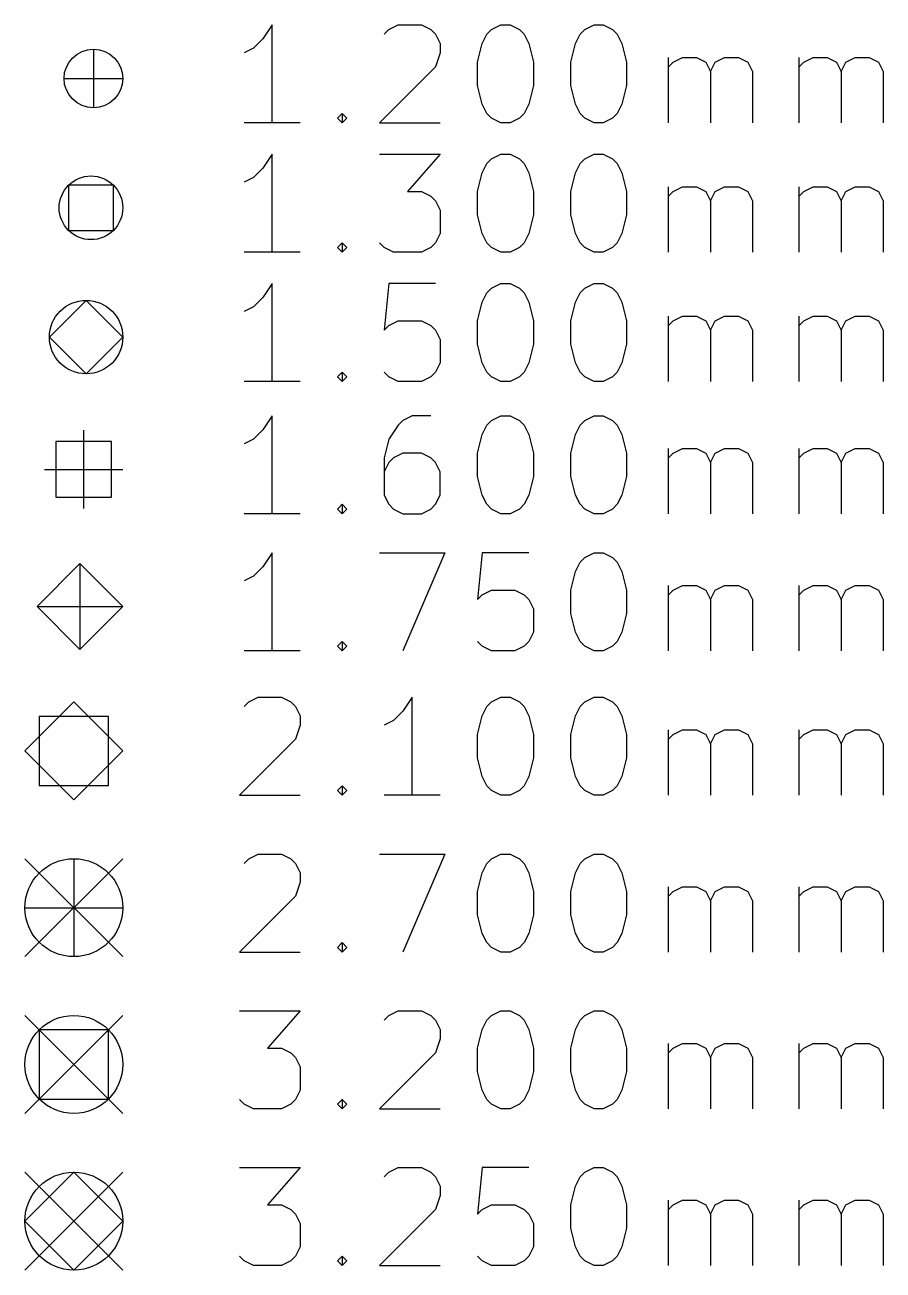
# Model space of a CAD drawing. Extents: x 68 to 170, y -265 to -110.
# Drawn here: x 67.78 to 85.3, y -264.71 to -239.29 of the extents above; entities that cross this region are included whole.
import ezdxf

# ---------------------------------------------------------------- set-up
doc = ezdxf.new("R2010")
doc.units = 0
doc.layers.add('BLACK', color=7, linetype='CONTINUOUS')

msp = doc.modelspace()

# ---------------------------------------------------------------- linework, layer by layer
at = {"layer": 'BLACK', "linetype": 'CONTINUOUS'}
for p, q in [((72.8274, -239.29), (72.6369, -239.575)), ((72.8274, -241.29), (72.8274, -239.29)), ((75.1131, -239.48), (75.2083, -239.385)), ((75.2083, -239.385), (75.3988, -239.29)), ((75.3988, -239.29), (75.875, -239.29)), ((75.875, -239.29), (76.0655, -239.385)), ((76.0655, -239.385), (76.1607, -239.48)), ((76.1607, -239.48), (76.256, -239.671)), ((77.1131, -239.671), (77.2083, -239.48)), ((77.2083, -239.48), (77.3036, -239.385)), ((77.3036, -239.385), (77.494, -239.29)), ((77.494, -239.29), (77.6845, -239.29)), ((77.6845, -239.29), (77.875, -239.385)), ((77.875, -239.385), (77.9702, -239.48)), ((77.9702, -239.48), (78.0655, -239.671)), ((79.0179, -239.671), (79.1131, -239.48)), ((79.1131, -239.48), (79.2083, -239.385)), ((79.2083, -239.385), (79.3988, -239.29)), ((79.3988, -239.29), (79.5893, -239.29)), ((79.5893, -239.29), (79.7798, -239.385)), ((79.7798, -239.385), (79.875, -239.48)), ((79.875, -239.48), (79.9702, -239.671)), ((72.6369, -239.575), (72.4464, -239.766)), ((76.256, -239.671), (76.256, -239.861)), ((77.0179, -240.052), (77.1131, -239.671)), ((78.0655, -239.671), (78.1607, -240.052)), ((78.9226, -240.052), (79.0179, -239.671)), ((79.9702, -239.671), (80.0655, -240.052)), ((69.175, -239.785), (69.175, -240.985)), ((72.4464, -239.766), (72.256, -239.861)), ((76.256, -239.861), (76.1607, -240.147)), ((80.9226, -241.29), (80.9226, -239.956)), ((81.0179, -240.052), (81.2083, -239.956)), ((81.2083, -239.956), (81.494, -239.956)), ((81.494, -239.956), (81.6845, -240.052)), ((81.875, -240.052), (82.0655, -239.956)), ((82.0655, -239.956), (82.3512, -239.956)), ((82.3512, -239.956), (82.5417, -240.052)), ((83.5893, -241.29), (83.5893, -239.956)), ((83.6845, -240.052), (83.875, -239.956)), ((83.875, -239.956), (84.1607, -239.956)), ((84.1607, -239.956), (84.3512, -240.052)), ((84.5417, -240.052), (84.7321, -239.956)), ((84.7321, -239.956), (85.0179, -239.956)), ((85.0179, -239.956), (85.2083, -240.052)), ((76.1607, -240.147), (75.0179, -241.29)), ((77.0179, -240.528), (77.0179, -240.052)), ((78.1607, -240.052), (78.1607, -240.528)), ((78.9226, -240.528), (78.9226, -240.052)), ((80.0655, -240.052), (80.0655, -240.528)), ((80.9226, -240.147), (81.0179, -240.052)), ((81.6845, -240.052), (81.7798, -240.242)), ((81.7798, -240.242), (81.875, -240.052)), ((81.7798, -240.242), (81.7798, -241.29)), ((82.5417, -240.052), (82.6369, -240.242)), ((82.6369, -240.242), (82.6369, -241.29)), ((83.5893, -240.147), (83.6845, -240.052)), ((84.3512, -240.052), (84.4464, -240.242)), ((84.4464, -240.242), (84.5417, -240.052)), ((84.4464, -240.242), (84.4464, -241.29)), ((85.2083, -240.052), (85.3036, -240.242)), ((85.3036, -240.242), (85.3036, -241.29)), ((68.575, -240.385), (69.775, -240.385)), ((77.1131, -240.909), (77.0179, -240.528)), ((78.1607, -240.528), (78.0655, -240.909)), ((79.0179, -240.909), (78.9226, -240.528)), ((80.0655, -240.528), (79.9702, -240.909)), ((77.2083, -241.099), (77.1131, -240.909)), ((78.0655, -240.909), (77.9702, -241.099)), ((79.1131, -241.099), (79.0179, -240.909)), ((79.9702, -240.909), (79.875, -241.099)), ((74.1607, -241.195), (74.256, -241.099)), ((74.256, -241.29), (74.1607, -241.195)), ((74.256, -241.099), (74.3512, -241.195)), ((74.256, -241.099), (74.256, -241.29)), ((74.3512, -241.195), (74.256, -241.29)), ((77.3036, -241.195), (77.2083, -241.099)), ((77.494, -241.29), (77.3036, -241.195)), ((77.875, -241.195), (77.6845, -241.29)), ((77.9702, -241.099), (77.875, -241.195)), ((79.2083, -241.195), (79.1131, -241.099)), ((79.3988, -241.29), (79.2083, -241.195)), ((79.7798, -241.195), (79.5893, -241.29)), ((79.875, -241.099), (79.7798, -241.195)), ((73.3988, -241.29), (72.256, -241.29)), ((75.0179, -241.29), (76.256, -241.29)), ((77.6845, -241.29), (77.494, -241.29)), ((79.5893, -241.29), (79.3988, -241.29)), ((72.8274, -241.93), (72.6369, -242.215)), ((72.8274, -243.93), (72.8274, -241.93)), ((75.0179, -241.93), (76.256, -241.93)), ((76.256, -241.93), (75.5893, -242.692)), ((77.2083, -242.12), (77.3036, -242.025)), ((77.3036, -242.025), (77.494, -241.93)), ((77.494, -241.93), (77.6845, -241.93)), ((77.6845, -241.93), (77.875, -242.025)), ((77.875, -242.025), (77.9702, -242.12)), ((79.1131, -242.12), (79.2083, -242.025)), ((79.2083, -242.025), (79.3988, -241.93)), ((79.3988, -241.93), (79.5893, -241.93)), ((79.5893, -241.93), (79.7798, -242.025)), ((79.7798, -242.025), (79.875, -242.12)), ((72.6369, -242.215), (72.4464, -242.406)), ((77.1131, -242.311), (77.2083, -242.12)), ((77.9702, -242.12), (78.0655, -242.311)), ((79.0179, -242.311), (79.1131, -242.12)), ((79.875, -242.12), (79.9702, -242.311)), ((72.4464, -242.406), (72.256, -242.501)), ((77.0179, -242.692), (77.1131, -242.311)), ((78.0655, -242.311), (78.1607, -242.692)), ((78.9226, -242.692), (79.0179, -242.311)), ((79.9702, -242.311), (80.0655, -242.692)), ((69.5846, -242.565), (68.6654, -242.565)), ((68.6654, -242.565), (68.6654, -243.485)), ((69.5846, -243.485), (69.5846, -242.565)), ((75.5893, -242.692), (75.875, -242.692)), ((75.875, -242.692), (76.0655, -242.787)), ((76.0655, -242.787), (76.1607, -242.882)), ((77.0179, -243.168), (77.0179, -242.692)), ((78.1607, -242.692), (78.1607, -243.168)), ((78.9226, -243.168), (78.9226, -242.692)), ((80.0655, -242.692), (80.0655, -243.168)), ((80.9226, -243.93), (80.9226, -242.596)), ((80.9226, -242.787), (81.0179, -242.692)), ((81.0179, -242.692), (81.2083, -242.596)), ((81.2083, -242.596), (81.494, -242.596)), ((81.494, -242.596), (81.6845, -242.692)), ((81.6845, -242.692), (81.7798, -242.882)), ((81.7798, -242.882), (81.875, -242.692)), ((81.875, -242.692), (82.0655, -242.596)), ((82.0655, -242.596), (82.3512, -242.596)), ((82.3512, -242.596), (82.5417, -242.692)), ((82.5417, -242.692), (82.6369, -242.882)), ((83.5893, -243.93), (83.5893, -242.596)), ((83.5893, -242.787), (83.6845, -242.692)), ((83.6845, -242.692), (83.875, -242.596)), ((83.875, -242.596), (84.1607, -242.596)), ((84.1607, -242.596), (84.3512, -242.692)), ((84.3512, -242.692), (84.4464, -242.882)), ((84.4464, -242.882), (84.5417, -242.692)), ((84.5417, -242.692), (84.7321, -242.596)), ((84.7321, -242.596), (85.0179, -242.596)), ((85.0179, -242.596), (85.2083, -242.692)), ((85.2083, -242.692), (85.3036, -242.882)), ((76.1607, -242.882), (76.256, -243.073)), ((81.7798, -242.882), (81.7798, -243.93)), ((82.6369, -242.882), (82.6369, -243.93)), ((84.4464, -242.882), (84.4464, -243.93)), ((85.3036, -242.882), (85.3036, -243.93)), ((76.256, -243.073), (76.256, -243.549)), ((77.1131, -243.549), (77.0179, -243.168)), ((78.1607, -243.168), (78.0655, -243.549)), ((79.0179, -243.549), (78.9226, -243.168)), ((80.0655, -243.168), (79.9702, -243.549)), ((68.6654, -243.485), (69.5846, -243.485)), ((76.256, -243.549), (76.1607, -243.739)), ((77.2083, -243.739), (77.1131, -243.549)), ((78.0655, -243.549), (77.9702, -243.739)), ((79.1131, -243.739), (79.0179, -243.549)), ((79.9702, -243.549), (79.875, -243.739)), ((74.1607, -243.835), (74.256, -243.739)), ((74.256, -243.739), (74.3512, -243.835)), ((74.256, -243.739), (74.256, -243.93)), ((75.1131, -243.835), (75.0179, -243.739)), ((76.1607, -243.739), (76.0655, -243.835)), ((77.3036, -243.835), (77.2083, -243.739)), ((77.9702, -243.739), (77.875, -243.835)), ((79.2083, -243.835), (79.1131, -243.739)), ((79.875, -243.739), (79.7798, -243.835)), ((73.3988, -243.93), (72.256, -243.93)), ((74.256, -243.93), (74.1607, -243.835)), ((74.3512, -243.835), (74.256, -243.93)), ((75.3036, -243.93), (75.1131, -243.835)), ((75.875, -243.93), (75.3036, -243.93)), ((76.0655, -243.835), (75.875, -243.93)), ((77.494, -243.93), (77.3036, -243.835)), ((77.6845, -243.93), (77.494, -243.93)), ((77.875, -243.835), (77.6845, -243.93)), ((79.3988, -243.93), (79.2083, -243.835)), ((79.5893, -243.93), (79.3988, -243.93)), ((79.7798, -243.835), (79.5893, -243.93)), ((72.8274, -244.57), (72.6369, -244.855)), ((72.8274, -246.57), (72.8274, -244.57)), ((75.2083, -244.57), (75.1131, -245.522)), ((76.1607, -244.57), (75.2083, -244.57)), ((77.3036, -244.665), (77.494, -244.57)), ((77.494, -244.57), (77.6845, -244.57)), ((77.6845, -244.57), (77.875, -244.665)), ((79.2083, -244.665), (79.3988, -244.57)), ((79.3988, -244.57), (79.5893, -244.57)), ((79.5893, -244.57), (79.7798, -244.665)), ((77.1131, -244.951), (77.2083, -244.76)), ((77.2083, -244.76), (77.3036, -244.665)), ((77.875, -244.665), (77.9702, -244.76)), ((77.9702, -244.76), (78.0655, -244.951)), ((79.0179, -244.951), (79.1131, -244.76)), ((79.1131, -244.76), (79.2083, -244.665)), ((79.7798, -244.665), (79.875, -244.76)), ((79.875, -244.76), (79.9702, -244.951)), ((69.025, -244.915), (68.275, -245.665)), ((69.775, -245.665), (69.025, -244.915)), ((72.4464, -245.046), (72.256, -245.141)), ((72.6369, -244.855), (72.4464, -245.046)), ((77.0179, -245.332), (77.1131, -244.951)), ((78.0655, -244.951), (78.1607, -245.332)), ((78.9226, -245.332), (79.0179, -244.951)), ((79.9702, -244.951), (80.0655, -245.332)), ((75.2083, -245.427), (75.3988, -245.332)), ((75.3988, -245.332), (75.875, -245.332)), ((75.875, -245.332), (76.0655, -245.427)), ((77.0179, -245.808), (77.0179, -245.332)), ((78.1607, -245.332), (78.1607, -245.808)), ((78.9226, -245.808), (78.9226, -245.332)), ((80.0655, -245.332), (80.0655, -245.808)), ((80.9226, -246.57), (80.9226, -245.236)), ((80.9226, -245.427), (81.0179, -245.332)), ((81.0179, -245.332), (81.2083, -245.236)), ((81.2083, -245.236), (81.494, -245.236)), ((81.494, -245.236), (81.6845, -245.332)), ((81.6845, -245.332), (81.7798, -245.522)), ((81.7798, -245.522), (81.875, -245.332)), ((81.875, -245.332), (82.0655, -245.236)), ((82.0655, -245.236), (82.3512, -245.236)), ((82.3512, -245.236), (82.5417, -245.332)), ((82.5417, -245.332), (82.6369, -245.522)), ((83.5893, -246.57), (83.5893, -245.236)), ((83.5893, -245.427), (83.6845, -245.332)), ((83.6845, -245.332), (83.875, -245.236)), ((83.875, -245.236), (84.1607, -245.236)), ((84.1607, -245.236), (84.3512, -245.332)), ((84.3512, -245.332), (84.4464, -245.522)), ((84.4464, -245.522), (84.5417, -245.332)), ((84.5417, -245.332), (84.7321, -245.236)), ((84.7321, -245.236), (85.0179, -245.236)), ((85.0179, -245.236), (85.2083, -245.332)), ((85.2083, -245.332), (85.3036, -245.522)), ((75.1131, -245.522), (75.2083, -245.427)), ((76.0655, -245.427), (76.1607, -245.522)), ((76.1607, -245.522), (76.256, -245.713)), ((81.7798, -245.522), (81.7798, -246.57)), ((82.6369, -245.522), (82.6369, -246.57)), ((84.4464, -245.522), (84.4464, -246.57)), ((85.3036, -245.522), (85.3036, -246.57)), ((68.275, -245.665), (69.025, -246.415)), ((69.025, -246.415), (69.775, -245.665)), ((76.256, -245.713), (76.256, -246.189)), ((77.1131, -246.189), (77.0179, -245.808)), ((78.1607, -245.808), (78.0655, -246.189)), ((79.0179, -246.189), (78.9226, -245.808)), ((80.0655, -245.808), (79.9702, -246.189)), ((76.256, -246.189), (76.1607, -246.379)), ((77.2083, -246.379), (77.1131, -246.189)), ((78.0655, -246.189), (77.9702, -246.379)), ((79.1131, -246.379), (79.0179, -246.189)), ((79.9702, -246.189), (79.875, -246.379)), ((73.3988, -246.57), (72.256, -246.57)), ((74.1607, -246.475), (74.256, -246.379)), ((74.256, -246.57), (74.1607, -246.475)), ((74.256, -246.379), (74.3512, -246.475)), ((74.256, -246.379), (74.256, -246.57)), ((74.3512, -246.475), (74.256, -246.57)), ((75.2083, -246.475), (75.1131, -246.379)), ((75.3988, -246.57), (75.2083, -246.475)), ((75.875, -246.57), (75.3988, -246.57)), ((76.0655, -246.475), (75.875, -246.57)), ((76.1607, -246.379), (76.0655, -246.475)), ((77.3036, -246.475), (77.2083, -246.379)), ((77.494, -246.57), (77.3036, -246.475)), ((77.6845, -246.57), (77.494, -246.57)), ((77.875, -246.475), (77.6845, -246.57)), ((77.9702, -246.379), (77.875, -246.475)), ((79.2083, -246.475), (79.1131, -246.379)), ((79.3988, -246.57), (79.2083, -246.475)), ((79.5893, -246.57), (79.3988, -246.57)), ((79.7798, -246.475), (79.5893, -246.57)), ((79.875, -246.379), (79.7798, -246.475)), ((72.8274, -247.27), (72.6369, -247.555)), ((72.8274, -249.27), (72.8274, -247.27)), ((75.494, -247.365), (75.3988, -247.46)), ((75.6845, -247.27), (75.494, -247.365)), ((76.0655, -247.27), (75.6845, -247.27)), ((77.2083, -247.46), (77.3036, -247.365)), ((77.3036, -247.365), (77.494, -247.27)), ((77.494, -247.27), (77.6845, -247.27)), ((77.6845, -247.27), (77.875, -247.365)), ((77.875, -247.365), (77.9702, -247.46)), ((79.1131, -247.46), (79.2083, -247.365)), ((79.2083, -247.365), (79.3988, -247.27)), ((79.3988, -247.27), (79.5893, -247.27)), ((79.5893, -247.27), (79.7798, -247.365)), ((79.7798, -247.365), (79.875, -247.46)), ((68.975, -247.565), (68.975, -249.165)), ((72.6369, -247.555), (72.4464, -247.746)), ((75.3988, -247.46), (75.2083, -247.746)), ((77.1131, -247.651), (77.2083, -247.46)), ((77.9702, -247.46), (78.0655, -247.651)), ((79.0179, -247.651), (79.1131, -247.46)), ((79.875, -247.46), (79.9702, -247.651)), ((69.5407, -247.799), (68.4093, -247.799)), ((68.4093, -247.799), (68.4093, -248.931)), ((69.5407, -248.931), (69.5407, -247.799)), ((72.4464, -247.746), (72.256, -247.841)), ((75.2083, -247.746), (75.1131, -248.127)), ((77.0179, -248.032), (77.1131, -247.651)), ((78.0655, -247.651), (78.1607, -248.032)), ((78.9226, -248.032), (79.0179, -247.651)), ((79.9702, -247.651), (80.0655, -248.032)), ((75.1131, -248.127), (75.1131, -248.889)), ((75.3036, -248.127), (75.2083, -248.222)), ((75.494, -248.032), (75.3036, -248.127)), ((75.875, -248.032), (75.494, -248.032)), ((76.0655, -248.127), (75.875, -248.032)), ((76.1607, -248.222), (76.0655, -248.127)), ((77.0179, -248.508), (77.0179, -248.032)), ((78.1607, -248.032), (78.1607, -248.508)), ((78.9226, -248.508), (78.9226, -248.032)), ((80.0655, -248.032), (80.0655, -248.508)), ((80.9226, -249.27), (80.9226, -247.936)), ((80.9226, -248.127), (81.0179, -248.032)), ((81.0179, -248.032), (81.2083, -247.936)), ((81.2083, -247.936), (81.494, -247.936)), ((81.494, -247.936), (81.6845, -248.032)), ((81.6845, -248.032), (81.7798, -248.222)), ((81.7798, -248.222), (81.875, -248.032)), ((81.875, -248.032), (82.0655, -247.936)), ((82.0655, -247.936), (82.3512, -247.936)), ((82.3512, -247.936), (82.5417, -248.032)), ((82.5417, -248.032), (82.6369, -248.222)), ((83.5893, -249.27), (83.5893, -247.936)), ((83.5893, -248.127), (83.6845, -248.032)), ((83.6845, -248.032), (83.875, -247.936)), ((83.875, -247.936), (84.1607, -247.936)), ((84.1607, -247.936), (84.3512, -248.032)), ((84.3512, -248.032), (84.4464, -248.222)), ((84.4464, -248.222), (84.5417, -248.032)), ((84.5417, -248.032), (84.7321, -247.936)), ((84.7321, -247.936), (85.0179, -247.936)), ((85.0179, -247.936), (85.2083, -248.032)), ((85.2083, -248.032), (85.3036, -248.222)), ((68.175, -248.365), (69.775, -248.365)), ((75.2083, -248.222), (75.1131, -248.413)), ((76.256, -248.413), (76.1607, -248.222)), ((81.7798, -248.222), (81.7798, -249.27)), ((82.6369, -248.222), (82.6369, -249.27)), ((84.4464, -248.222), (84.4464, -249.27)), ((85.3036, -248.222), (85.3036, -249.27)), ((76.256, -248.889), (76.256, -248.413)), ((77.1131, -248.889), (77.0179, -248.508)), ((78.1607, -248.508), (78.0655, -248.889)), ((79.0179, -248.889), (78.9226, -248.508)), ((80.0655, -248.508), (79.9702, -248.889)), ((75.1131, -248.889), (75.2083, -249.079)), ((76.1607, -249.079), (76.256, -248.889)), ((77.2083, -249.079), (77.1131, -248.889)), ((78.0655, -248.889), (77.9702, -249.079)), ((79.1131, -249.079), (79.0179, -248.889)), ((79.9702, -248.889), (79.875, -249.079)), ((68.4093, -248.931), (69.5407, -248.931)), ((74.1607, -249.175), (74.256, -249.079)), ((74.256, -249.079), (74.3512, -249.175)), ((74.256, -249.079), (74.256, -249.27)), ((75.2083, -249.079), (75.3036, -249.175)), ((76.0655, -249.175), (76.1607, -249.079)), ((77.3036, -249.175), (77.2083, -249.079)), ((77.9702, -249.079), (77.875, -249.175)), ((79.2083, -249.175), (79.1131, -249.079)), ((79.875, -249.079), (79.7798, -249.175)), ((73.3988, -249.27), (72.256, -249.27)), ((74.256, -249.27), (74.1607, -249.175)), ((74.3512, -249.175), (74.256, -249.27)), ((75.3036, -249.175), (75.494, -249.27)), ((75.494, -249.27), (75.875, -249.27)), ((75.875, -249.27), (76.0655, -249.175)), ((77.494, -249.27), (77.3036, -249.175)), ((77.6845, -249.27), (77.494, -249.27)), ((77.875, -249.175), (77.6845, -249.27)), ((79.3988, -249.27), (79.2083, -249.175)), ((79.5893, -249.27), (79.3988, -249.27)), ((79.7798, -249.175), (79.5893, -249.27)), ((72.8274, -250.07), (72.6369, -250.355)), ((72.8274, -252.07), (72.8274, -250.07)), ((75.0179, -250.07), (76.3512, -250.07)), ((76.3512, -250.07), (75.494, -252.07)), ((77.1131, -250.07), (77.0179, -251.022)), ((78.0655, -250.07), (77.1131, -250.07)), ((79.1131, -250.26), (79.2083, -250.165)), ((79.2083, -250.165), (79.3988, -250.07)), ((79.3988, -250.07), (79.5893, -250.07)), ((79.5893, -250.07), (79.7798, -250.165)), ((79.7798, -250.165), (79.875, -250.26)), ((68.9, -250.29), (68.025, -251.165)), ((68.9, -250.29), (68.9, -252.04)), ((69.775, -251.165), (68.9, -250.29)), ((72.6369, -250.355), (72.4464, -250.546)), ((79.0179, -250.451), (79.1131, -250.26)), ((79.875, -250.26), (79.9702, -250.451)), ((72.4464, -250.546), (72.256, -250.641)), ((78.9226, -250.832), (79.0179, -250.451)), ((79.9702, -250.451), (80.0655, -250.832)), ((77.0179, -251.022), (77.1131, -250.927)), ((77.1131, -250.927), (77.3036, -250.832)), ((77.3036, -250.832), (77.7798, -250.832)), ((77.7798, -250.832), (77.9702, -250.927)), ((77.9702, -250.927), (78.0655, -251.022)), ((78.9226, -251.308), (78.9226, -250.832)), ((80.0655, -250.832), (80.0655, -251.308)), ((80.9226, -252.07), (80.9226, -250.736)), ((80.9226, -250.927), (81.0179, -250.832)), ((81.0179, -250.832), (81.2083, -250.736)), ((81.2083, -250.736), (81.494, -250.736)), ((81.494, -250.736), (81.6845, -250.832)), ((81.6845, -250.832), (81.7798, -251.022)), ((81.7798, -251.022), (81.875, -250.832)), ((81.875, -250.832), (82.0655, -250.736)), ((82.0655, -250.736), (82.3512, -250.736)), ((82.3512, -250.736), (82.5417, -250.832)), ((82.5417, -250.832), (82.6369, -251.022)), ((83.5893, -252.07), (83.5893, -250.736)), ((83.5893, -250.927), (83.6845, -250.832)), ((83.6845, -250.832), (83.875, -250.736)), ((83.875, -250.736), (84.1607, -250.736)), ((84.1607, -250.736), (84.3512, -250.832)), ((84.3512, -250.832), (84.4464, -251.022)), ((84.4464, -251.022), (84.5417, -250.832)), ((84.5417, -250.832), (84.7321, -250.736)), ((84.7321, -250.736), (85.0179, -250.736)), ((85.0179, -250.736), (85.2083, -250.832)), ((85.2083, -250.832), (85.3036, -251.022)), ((68.025, -251.165), (69.775, -251.165)), ((68.025, -251.165), (68.9, -252.04)), ((68.9, -252.04), (69.775, -251.165)), ((78.0655, -251.022), (78.1607, -251.213)), ((81.7798, -251.022), (81.7798, -252.07)), ((82.6369, -251.022), (82.6369, -252.07)), ((84.4464, -251.022), (84.4464, -252.07)), ((85.3036, -251.022), (85.3036, -252.07)), ((78.1607, -251.213), (78.1607, -251.689)), ((79.0179, -251.689), (78.9226, -251.308)), ((80.0655, -251.308), (79.9702, -251.689)), ((78.1607, -251.689), (78.0655, -251.879)), ((79.1131, -251.879), (79.0179, -251.689)), ((79.9702, -251.689), (79.875, -251.879)), ((74.1607, -251.975), (74.256, -251.879)), ((74.256, -251.879), (74.3512, -251.975)), ((74.256, -251.879), (74.256, -252.07)), ((77.1131, -251.975), (77.0179, -251.879)), ((78.0655, -251.879), (77.9702, -251.975)), ((79.2083, -251.975), (79.1131, -251.879)), ((79.875, -251.879), (79.7798, -251.975)), ((73.3988, -252.07), (72.256, -252.07)), ((74.256, -252.07), (74.1607, -251.975)), ((74.3512, -251.975), (74.256, -252.07)), ((77.3036, -252.07), (77.1131, -251.975)), ((77.7798, -252.07), (77.3036, -252.07)), ((77.9702, -251.975), (77.7798, -252.07)), ((79.3988, -252.07), (79.2083, -251.975)), ((79.5893, -252.07), (79.3988, -252.07)), ((79.7798, -251.975), (79.5893, -252.07)), ((68.775, -253.115), (67.775, -254.115)), ((69.775, -254.115), (68.775, -253.115)), ((72.256, -253.21), (72.3512, -253.115)), ((72.3512, -253.115), (72.5417, -253.02)), ((72.5417, -253.02), (73.0179, -253.02)), ((73.0179, -253.02), (73.2083, -253.115)), ((73.2083, -253.115), (73.3036, -253.21)), ((73.3036, -253.21), (73.3988, -253.401)), ((75.6845, -253.02), (75.494, -253.305)), ((75.6845, -255.02), (75.6845, -253.02)), ((77.1131, -253.401), (77.2083, -253.21)), ((77.2083, -253.21), (77.3036, -253.115)), ((77.3036, -253.115), (77.494, -253.02)), ((77.494, -253.02), (77.6845, -253.02)), ((77.6845, -253.02), (77.875, -253.115)), ((77.875, -253.115), (77.9702, -253.21)), ((77.9702, -253.21), (78.0655, -253.401)), ((79.0179, -253.401), (79.1131, -253.21)), ((79.1131, -253.21), (79.2083, -253.115)), ((79.2083, -253.115), (79.3988, -253.02)), ((79.3988, -253.02), (79.5893, -253.02)), ((79.5893, -253.02), (79.7798, -253.115)), ((79.7798, -253.115), (79.875, -253.21)), ((79.875, -253.21), (79.9702, -253.401)), ((69.4821, -253.408), (68.0679, -253.408)), ((68.0679, -253.408), (68.0679, -254.822)), ((69.4821, -254.822), (69.4821, -253.408)), ((73.3988, -253.401), (73.3988, -253.591)), ((75.494, -253.305), (75.3036, -253.496)), ((77.0179, -253.782), (77.1131, -253.401)), ((78.0655, -253.401), (78.1607, -253.782)), ((78.9226, -253.782), (79.0179, -253.401)), ((79.9702, -253.401), (80.0655, -253.782)), ((73.3988, -253.591), (73.3036, -253.877)), ((75.3036, -253.496), (75.1131, -253.591)), ((80.9226, -255.02), (80.9226, -253.686)), ((81.0179, -253.782), (81.2083, -253.686)), ((81.2083, -253.686), (81.494, -253.686)), ((81.494, -253.686), (81.6845, -253.782)), ((81.875, -253.782), (82.0655, -253.686)), ((82.0655, -253.686), (82.3512, -253.686)), ((82.3512, -253.686), (82.5417, -253.782)), ((83.5893, -255.02), (83.5893, -253.686)), ((83.6845, -253.782), (83.875, -253.686)), ((83.875, -253.686), (84.1607, -253.686)), ((84.1607, -253.686), (84.3512, -253.782)), ((84.5417, -253.782), (84.7321, -253.686)), ((84.7321, -253.686), (85.0179, -253.686)), ((85.0179, -253.686), (85.2083, -253.782)), ((73.3036, -253.877), (72.1607, -255.02)), ((77.0179, -254.258), (77.0179, -253.782)), ((78.1607, -253.782), (78.1607, -254.258)), ((78.9226, -254.258), (78.9226, -253.782)), ((80.0655, -253.782), (80.0655, -254.258)), ((80.9226, -253.877), (81.0179, -253.782)), ((81.6845, -253.782), (81.7798, -253.972)), ((81.7798, -253.972), (81.875, -253.782)), ((81.7798, -253.972), (81.7798, -255.02)), ((82.5417, -253.782), (82.6369, -253.972)), ((82.6369, -253.972), (82.6369, -255.02)), ((83.5893, -253.877), (83.6845, -253.782)), ((84.3512, -253.782), (84.4464, -253.972)), ((84.4464, -253.972), (84.5417, -253.782)), ((84.4464, -253.972), (84.4464, -255.02)), ((85.2083, -253.782), (85.3036, -253.972)), ((85.3036, -253.972), (85.3036, -255.02)), ((67.775, -254.115), (68.775, -255.115)), ((68.775, -255.115), (69.775, -254.115)), ((77.1131, -254.639), (77.0179, -254.258)), ((78.1607, -254.258), (78.0655, -254.639)), ((79.0179, -254.639), (78.9226, -254.258)), ((80.0655, -254.258), (79.9702, -254.639)), ((77.2083, -254.829), (77.1131, -254.639)), ((78.0655, -254.639), (77.9702, -254.829)), ((79.1131, -254.829), (79.0179, -254.639)), ((79.9702, -254.639), (79.875, -254.829)), ((68.0679, -254.822), (69.4821, -254.822)), ((74.1607, -254.925), (74.256, -254.829)), ((74.256, -255.02), (74.1607, -254.925)), ((74.256, -254.829), (74.3512, -254.925)), ((74.256, -254.829), (74.256, -255.02)), ((74.3512, -254.925), (74.256, -255.02)), ((77.3036, -254.925), (77.2083, -254.829)), ((77.494, -255.02), (77.3036, -254.925)), ((77.875, -254.925), (77.6845, -255.02)), ((77.9702, -254.829), (77.875, -254.925)), ((79.2083, -254.925), (79.1131, -254.829)), ((79.3988, -255.02), (79.2083, -254.925)), ((79.7798, -254.925), (79.5893, -255.02)), ((79.875, -254.829), (79.7798, -254.925)), ((72.1607, -255.02), (73.3988, -255.02)), ((76.256, -255.02), (75.1131, -255.02)), ((77.6845, -255.02), (77.494, -255.02)), ((79.5893, -255.02), (79.3988, -255.02)), ((72.3512, -256.315), (72.5417, -256.22)), ((72.5417, -256.22), (73.0179, -256.22)), ((73.0179, -256.22), (73.2083, -256.315)), ((75.0179, -256.22), (76.3512, -256.22)), ((76.3512, -256.22), (75.494, -258.22)), ((77.3036, -256.315), (77.494, -256.22)), ((77.494, -256.22), (77.6845, -256.22)), ((77.6845, -256.22), (77.875, -256.315)), ((79.2083, -256.315), (79.3988, -256.22)), ((79.3988, -256.22), (79.5893, -256.22)), ((79.5893, -256.22), (79.7798, -256.315)), ((67.775, -256.315), (69.775, -258.315)), ((69.775, -256.315), (67.775, -258.315)), ((68.775, -256.315), (68.775, -258.315)), ((72.256, -256.41), (72.3512, -256.315)), ((73.2083, -256.315), (73.3036, -256.41)), ((73.3036, -256.41), (73.3988, -256.601)), ((77.1131, -256.601), (77.2083, -256.41)), ((77.2083, -256.41), (77.3036, -256.315)), ((77.875, -256.315), (77.9702, -256.41)), ((77.9702, -256.41), (78.0655, -256.601)), ((79.0179, -256.601), (79.1131, -256.41)), ((79.1131, -256.41), (79.2083, -256.315)), ((79.7798, -256.315), (79.875, -256.41)), ((79.875, -256.41), (79.9702, -256.601)), ((73.3988, -256.791), (73.3036, -257.077)), ((73.3988, -256.601), (73.3988, -256.791)), ((77.0179, -256.982), (77.1131, -256.601)), ((78.0655, -256.601), (78.1607, -256.982)), ((78.9226, -256.982), (79.0179, -256.601)), ((79.9702, -256.601), (80.0655, -256.982)), ((77.0179, -257.458), (77.0179, -256.982)), ((78.1607, -256.982), (78.1607, -257.458)), ((78.9226, -257.458), (78.9226, -256.982)), ((80.0655, -256.982), (80.0655, -257.458)), ((80.9226, -258.22), (80.9226, -256.886)), ((80.9226, -257.077), (81.0179, -256.982)), ((81.0179, -256.982), (81.2083, -256.886)), ((81.2083, -256.886), (81.494, -256.886)), ((81.494, -256.886), (81.6845, -256.982)), ((81.6845, -256.982), (81.7798, -257.172)), ((81.7798, -257.172), (81.875, -256.982)), ((81.875, -256.982), (82.0655, -256.886)), ((82.0655, -256.886), (82.3512, -256.886)), ((82.3512, -256.886), (82.5417, -256.982)), ((82.5417, -256.982), (82.6369, -257.172)), ((83.5893, -258.22), (83.5893, -256.886)), ((83.5893, -257.077), (83.6845, -256.982)), ((83.6845, -256.982), (83.875, -256.886)), ((83.875, -256.886), (84.1607, -256.886)), ((84.1607, -256.886), (84.3512, -256.982)), ((84.3512, -256.982), (84.4464, -257.172)), ((84.4464, -257.172), (84.5417, -256.982)), ((84.5417, -256.982), (84.7321, -256.886)), ((84.7321, -256.886), (85.0179, -256.886)), ((85.0179, -256.886), (85.2083, -256.982)), ((85.2083, -256.982), (85.3036, -257.172)), ((73.3036, -257.077), (72.1607, -258.22)), ((81.7798, -257.172), (81.7798, -258.22)), ((82.6369, -257.172), (82.6369, -258.22)), ((84.4464, -257.172), (84.4464, -258.22)), ((85.3036, -257.172), (85.3036, -258.22)), ((67.775, -257.315), (69.775, -257.315)), ((77.1131, -257.839), (77.0179, -257.458)), ((78.1607, -257.458), (78.0655, -257.839)), ((79.0179, -257.839), (78.9226, -257.458)), ((80.0655, -257.458), (79.9702, -257.839)), ((74.1607, -258.125), (74.256, -258.029)), ((74.256, -258.029), (74.3512, -258.125)), ((74.256, -258.029), (74.256, -258.22)), ((77.2083, -258.029), (77.1131, -257.839)), ((77.3036, -258.125), (77.2083, -258.029)), ((77.9702, -258.029), (77.875, -258.125)), ((78.0655, -257.839), (77.9702, -258.029)), ((79.1131, -258.029), (79.0179, -257.839)), ((79.2083, -258.125), (79.1131, -258.029)), ((79.875, -258.029), (79.7798, -258.125)), ((79.9702, -257.839), (79.875, -258.029)), ((72.1607, -258.22), (73.3988, -258.22)), ((74.256, -258.22), (74.1607, -258.125)), ((74.3512, -258.125), (74.256, -258.22)), ((77.494, -258.22), (77.3036, -258.125)), ((77.6845, -258.22), (77.494, -258.22)), ((77.875, -258.125), (77.6845, -258.22)), ((79.3988, -258.22), (79.2083, -258.125)), ((79.5893, -258.22), (79.3988, -258.22)), ((79.7798, -258.125), (79.5893, -258.22)), ((67.775, -259.515), (69.775, -261.515)), ((69.775, -259.515), (67.775, -261.515)), ((72.1607, -259.42), (73.3988, -259.42)), ((73.3988, -259.42), (72.7321, -260.182)), ((75.1131, -259.61), (75.2083, -259.515)), ((75.2083, -259.515), (75.3988, -259.42)), ((75.3988, -259.42), (75.875, -259.42)), ((75.875, -259.42), (76.0655, -259.515)), ((76.0655, -259.515), (76.1607, -259.61)), ((77.2083, -259.61), (77.3036, -259.515)), ((77.3036, -259.515), (77.494, -259.42)), ((77.494, -259.42), (77.6845, -259.42)), ((77.6845, -259.42), (77.875, -259.515)), ((77.875, -259.515), (77.9702, -259.61)), ((79.1131, -259.61), (79.2083, -259.515)), ((79.2083, -259.515), (79.3988, -259.42)), ((79.3988, -259.42), (79.5893, -259.42)), ((79.5893, -259.42), (79.7798, -259.515)), ((79.7798, -259.515), (79.875, -259.61)), ((69.4821, -259.808), (68.0679, -259.808)), ((68.0679, -259.808), (68.0679, -261.222)), ((69.4821, -261.222), (69.4821, -259.808)), ((76.1607, -259.61), (76.256, -259.801)), ((76.256, -259.801), (76.256, -259.991)), ((77.0179, -260.182), (77.1131, -259.801)), ((77.1131, -259.801), (77.2083, -259.61)), ((77.9702, -259.61), (78.0655, -259.801)), ((78.0655, -259.801), (78.1607, -260.182)), ((78.9226, -260.182), (79.0179, -259.801)), ((79.0179, -259.801), (79.1131, -259.61)), ((79.875, -259.61), (79.9702, -259.801)), ((79.9702, -259.801), (80.0655, -260.182)), ((76.256, -259.991), (76.1607, -260.277)), ((80.9226, -261.42), (80.9226, -260.086)), ((81.0179, -260.182), (81.2083, -260.086)), ((81.2083, -260.086), (81.494, -260.086)), ((81.494, -260.086), (81.6845, -260.182)), ((81.875, -260.182), (82.0655, -260.086)), ((82.0655, -260.086), (82.3512, -260.086)), ((82.3512, -260.086), (82.5417, -260.182)), ((83.5893, -261.42), (83.5893, -260.086)), ((83.6845, -260.182), (83.875, -260.086)), ((83.875, -260.086), (84.1607, -260.086)), ((84.1607, -260.086), (84.3512, -260.182)), ((84.5417, -260.182), (84.7321, -260.086)), ((84.7321, -260.086), (85.0179, -260.086)), ((85.0179, -260.086), (85.2083, -260.182)), ((72.7321, -260.182), (73.0179, -260.182)), ((73.0179, -260.182), (73.2083, -260.277)), ((73.2083, -260.277), (73.3036, -260.372)), ((76.1607, -260.277), (75.0179, -261.42)), ((77.0179, -260.658), (77.0179, -260.182)), ((78.1607, -260.182), (78.1607, -260.658)), ((78.9226, -260.658), (78.9226, -260.182)), ((80.0655, -260.182), (80.0655, -260.658)), ((80.9226, -260.277), (81.0179, -260.182)), ((81.6845, -260.182), (81.7798, -260.372)), ((81.7798, -260.372), (81.875, -260.182)), ((82.5417, -260.182), (82.6369, -260.372)), ((83.5893, -260.277), (83.6845, -260.182)), ((84.3512, -260.182), (84.4464, -260.372)), ((84.4464, -260.372), (84.5417, -260.182)), ((85.2083, -260.182), (85.3036, -260.372)), ((73.3036, -260.372), (73.3988, -260.563)), ((73.3988, -260.563), (73.3988, -261.039)), ((81.7798, -260.372), (81.7798, -261.42)), ((82.6369, -260.372), (82.6369, -261.42)), ((84.4464, -260.372), (84.4464, -261.42)), ((85.3036, -260.372), (85.3036, -261.42)), ((77.1131, -261.039), (77.0179, -260.658)), ((78.1607, -260.658), (78.0655, -261.039)), ((79.0179, -261.039), (78.9226, -260.658)), ((80.0655, -260.658), (79.9702, -261.039)), ((73.3988, -261.039), (73.3036, -261.229)), ((77.2083, -261.229), (77.1131, -261.039)), ((78.0655, -261.039), (77.9702, -261.229)), ((79.1131, -261.229), (79.0179, -261.039)), ((79.9702, -261.039), (79.875, -261.229)), ((68.0679, -261.222), (69.4821, -261.222)), ((72.256, -261.325), (72.1607, -261.229)), ((72.4464, -261.42), (72.256, -261.325)), ((73.2083, -261.325), (73.0179, -261.42)), ((73.3036, -261.229), (73.2083, -261.325)), ((74.1607, -261.325), (74.256, -261.229)), ((74.256, -261.42), (74.1607, -261.325)), ((74.256, -261.229), (74.3512, -261.325)), ((74.256, -261.229), (74.256, -261.42)), ((74.3512, -261.325), (74.256, -261.42)), ((77.3036, -261.325), (77.2083, -261.229)), ((77.494, -261.42), (77.3036, -261.325)), ((77.875, -261.325), (77.6845, -261.42)), ((77.9702, -261.229), (77.875, -261.325)), ((79.2083, -261.325), (79.1131, -261.229)), ((79.3988, -261.42), (79.2083, -261.325)), ((79.7798, -261.325), (79.5893, -261.42)), ((79.875, -261.229), (79.7798, -261.325)), ((73.0179, -261.42), (72.4464, -261.42)), ((75.0179, -261.42), (76.256, -261.42)), ((77.6845, -261.42), (77.494, -261.42)), ((79.5893, -261.42), (79.3988, -261.42)), ((72.1607, -262.62), (73.3988, -262.62)), ((73.3988, -262.62), (72.7321, -263.382)), ((75.2083, -262.715), (75.3988, -262.62)), ((75.3988, -262.62), (75.875, -262.62)), ((75.875, -262.62), (76.0655, -262.715)), ((77.1131, -262.62), (77.0179, -263.572)), ((78.0655, -262.62), (77.1131, -262.62)), ((79.2083, -262.715), (79.3988, -262.62)), ((79.3988, -262.62), (79.5893, -262.62)), ((79.5893, -262.62), (79.7798, -262.715)), ((67.775, -262.715), (69.775, -264.715)), ((69.775, -262.715), (67.775, -264.715)), ((68.775, -262.715), (67.775, -263.715)), ((69.775, -263.715), (68.775, -262.715)), ((75.1131, -262.81), (75.2083, -262.715)), ((76.0655, -262.715), (76.1607, -262.81)), ((76.1607, -262.81), (76.256, -263.001)), ((79.0179, -263.001), (79.1131, -262.81)), ((79.1131, -262.81), (79.2083, -262.715)), ((79.7798, -262.715), (79.875, -262.81)), ((79.875, -262.81), (79.9702, -263.001)), ((76.256, -263.001), (76.256, -263.191)), ((78.9226, -263.382), (79.0179, -263.001)), ((79.9702, -263.001), (80.0655, -263.382)), ((72.7321, -263.382), (73.0179, -263.382)), ((73.0179, -263.382), (73.2083, -263.477)), ((76.256, -263.191), (76.1607, -263.477)), ((77.1131, -263.477), (77.3036, -263.382)), ((77.3036, -263.382), (77.7798, -263.382)), ((77.7798, -263.382), (77.9702, -263.477)), ((78.9226, -263.858), (78.9226, -263.382)), ((80.0655, -263.382), (80.0655, -263.858)), ((80.9226, -264.62), (80.9226, -263.286)), ((80.9226, -263.477), (81.0179, -263.382)), ((81.0179, -263.382), (81.2083, -263.286)), ((81.2083, -263.286), (81.494, -263.286)), ((81.494, -263.286), (81.6845, -263.382)), ((81.6845, -263.382), (81.7798, -263.572)), ((81.7798, -263.572), (81.875, -263.382)), ((81.875, -263.382), (82.0655, -263.286)), ((82.0655, -263.286), (82.3512, -263.286)), ((82.3512, -263.286), (82.5417, -263.382)), ((82.5417, -263.382), (82.6369, -263.572)), ((83.5893, -264.62), (83.5893, -263.286)), ((83.5893, -263.477), (83.6845, -263.382)), ((83.6845, -263.382), (83.875, -263.286)), ((83.875, -263.286), (84.1607, -263.286)), ((84.1607, -263.286), (84.3512, -263.382)), ((84.3512, -263.382), (84.4464, -263.572)), ((84.4464, -263.572), (84.5417, -263.382)), ((84.5417, -263.382), (84.7321, -263.286)), ((84.7321, -263.286), (85.0179, -263.286)), ((85.0179, -263.286), (85.2083, -263.382)), ((85.2083, -263.382), (85.3036, -263.572)), ((73.2083, -263.477), (73.3036, -263.572)), ((73.3036, -263.572), (73.3988, -263.763)), ((76.1607, -263.477), (75.0179, -264.62)), ((77.0179, -263.572), (77.1131, -263.477)), ((77.9702, -263.477), (78.0655, -263.572)), ((78.0655, -263.572), (78.1607, -263.763)), ((81.7798, -263.572), (81.7798, -264.62)), ((82.6369, -263.572), (82.6369, -264.62)), ((84.4464, -263.572), (84.4464, -264.62)), ((85.3036, -263.572), (85.3036, -264.62)), ((67.775, -263.715), (68.775, -264.715)), ((68.775, -264.715), (69.775, -263.715)), ((73.3988, -263.763), (73.3988, -264.239)), ((78.1607, -263.763), (78.1607, -264.239)), ((79.0179, -264.239), (78.9226, -263.858)), ((80.0655, -263.858), (79.9702, -264.239)), ((73.3988, -264.239), (73.3036, -264.429)), ((78.1607, -264.239), (78.0655, -264.429)), ((79.1131, -264.429), (79.0179, -264.239)), ((79.9702, -264.239), (79.875, -264.429)), ((72.256, -264.525), (72.1607, -264.429)), ((72.4464, -264.62), (72.256, -264.525)), ((73.0179, -264.62), (72.4464, -264.62)), ((73.2083, -264.525), (73.0179, -264.62)), ((73.3036, -264.429), (73.2083, -264.525)), ((74.1607, -264.525), (74.256, -264.429)), ((74.256, -264.62), (74.1607, -264.525)), ((74.256, -264.429), (74.3512, -264.525)), ((74.256, -264.429), (74.256, -264.62)), ((74.3512, -264.525), (74.256, -264.62)), ((75.0179, -264.62), (76.256, -264.62)), ((77.1131, -264.525), (77.0179, -264.429)), ((77.3036, -264.62), (77.1131, -264.525)), ((77.7798, -264.62), (77.3036, -264.62)), ((77.9702, -264.525), (77.7798, -264.62)), ((78.0655, -264.429), (77.9702, -264.525)), ((79.2083, -264.525), (79.1131, -264.429)), ((79.3988, -264.62), (79.2083, -264.525)), ((79.5893, -264.62), (79.3988, -264.62)), ((79.7798, -264.525), (79.5893, -264.62)), ((79.875, -264.429), (79.7798, -264.525))]:
    msp.add_line(p, q, dxfattribs=at)
at = {"layer": 'BLACK'}
for centre, radius in [((69.175, -240.385), 0.6), ((69.125, -243.025), 0.65), ((69.025, -245.665), 0.75), ((68.775, -257.315), 1), ((68.775, -260.515), 1), ((68.775, -263.715), 1)]:
    msp.add_circle(centre, radius, dxfattribs=at)

doc.saveas('drawing.dxf')
